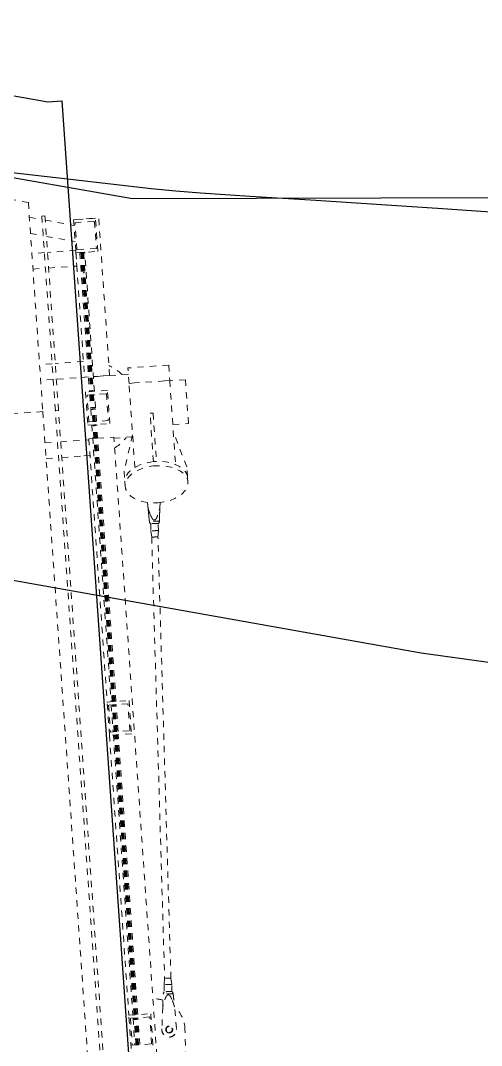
# Model space of a CAD drawing. Header units: millimetres. Extents: x 50357 to 985146, y 723188 to 1803594.
# Drawn here: x 832098.01 to 832105.35, y 820193.9 to 820210.22 of the extents above; entities that cross this region are included whole.
import ezdxf
from ezdxf.xclip import XClip

# ---------------------------------------------------------------- set-up
doc = ezdxf.new("R2010")
doc.units = ezdxf.units.MM
doc.header["$LTSCALE"] = 3
doc.header["$MEASUREMENT"] = 0
doc.linetypes.add('DASHED2', pattern=[0.375, 0.25, -0.125])
doc.linetypes.add('Member Hidden', pattern=[4.5, 2.5, -2])
doc.layers.add('00_Xref', color=7, linetype='Continuous')
doc.layers.add('UAJ-00XREF', color=7, linetype='Continuous')
for name, color, linetype, lineweight, true_color in [('A-FLOR-HRAL', 7, 'Continuous', 13, 0x6e6e6e), ('A-GENM', 7, 'Continuous', 13, 0x6e6e6e), ('A-MASS', 7, 'Continuous', 13, 0x6e6e6e), ('ADS280__', 7, 'Continuous', 13, 0x6e6e6e), ('ADS280_B', 7, 'Member Hidden', 13, 0x6e6e6e), ('ADS280_BSteel', 7, 'Continuous', 13, 0x6e6e6e)]:
    doc.layers.add(name, color=color, linetype=linetype, lineweight=lineweight, true_color=true_color)
doc.layers.add('x-baseplan$0$AR-ROAD_AR_BS_MI_', color=7, linetype='Continuous', true_color=0x6d6d6d)

# ---------------------------------------------------------------- blocks, each defined once
blk = doc.blocks.new('x-baseplan')
blk.add_lwpolyline([(834550.55, 818213.81), (834557.171, 818119.106), (834549.739, 818118.586), (834547.98, 818143.75), (834547.581, 818143.722), (834547.541, 818144.296), (834539.964, 818143.766), (834540.021, 818142.96), (834532.454, 818142.451), (834523.973, 818144.32), (834526.254, 818154.672), (834539.411, 818151.675), (834539.646, 818148.322), (834547.222, 818148.851), (834547.183, 818149.408), (834547.582, 818149.436), (834542.996, 818215.041), (834543.221, 818215.057), (834550.326, 818213.794), (834550.55, 818213.81)])
at = {"layer": 'x-baseplan$0$AR-ROAD_AR_BS_MI_', "flags": 128}
blk.add_lwpolyline([(834506.84, 818269.481, 0.360963), (834521.641, 818221.911, 0.100934), (834541.721, 818214.002), (834551.671, 818212.252), (834592.861, 818212.383), (834617.661, 818213.134), (834813.071, 818216.608), (834883.041, 818221.15, 0.392146)], format="xyb", dxfattribs=at)
blk.add_lwpolyline([(834538.924, 818208.441), (834547.617, 818206.556), (834556.27, 818205.017), (834564.975, 818203.815), (834573.721, 818202.952), (834585.23, 818202.54), (834596.745, 818202.447)], dxfattribs=at)
at = {"layer": 'x-baseplan$0$AR-ROAD_AR_BS_MI_'}
blk.add_open_spline([(834888.665, 818328.071), (834888.665, 818328.071), (834888.38, 818295.02), (834888.087, 818261.082), (834887.794, 818227.143), (834887.768, 818226.21), (834887.39, 818225.246), (834886.994, 818224.237), (834886.615, 818223.274), (834886.556, 818223.201), (834885.661, 818222.604), (834884.725, 818221.98), (834883.83, 818221.383), (834883.597, 818221.343), (834873.619, 818220.652), (834860.549, 818219.749), (834847.672, 818218.854), (834832.738, 818217.866), (834820.676, 818217.062), (834808.614, 818216.262), (834808.202, 818216.253), (834798.216, 818216.563), (834787.806, 818216.885), (834777.587, 818217.202), (834777.095, 818217.207), (834775.314, 818216.982), (834773.484, 818216.75), (834771.722, 818216.527), (834771.671, 818216.57), (834771.645, 818217.373), (834771.618, 818218.224), (834771.592, 818219.026), (834771.541, 818219.077), (834771.155, 818219.095), (834770.77, 818219.102), (834770.242, 818219.14), (834766.915, 818218.612), (834763.588, 818218.125), (834759.897, 818217.561), (834759.344, 818217.483), (834757.063, 818217.045), (834755.223, 818216.701), (834753.383, 818216.352), (834752.97, 818216.312), (834747.801, 818215.981), (834742.492, 818215.641), (834737.491, 818215.32), (834737.081, 818215.324), (834727.346, 818215.757), (834717.058, 818216.215), (834707.041, 818216.661), (834706.366, 818216.703), (834702.632, 818217.245), (834698.893, 818217.768), (834694.285, 818218.463), (834693.274, 818218.558), (834689.609, 818219.485), (834686.87, 818220.14), (834684.135, 818220.815), (834684.075, 818220.779), (834683.571, 818218.816), (834683.055, 818216.803), (834682.551, 818214.841), (834682.49, 818214.793), (834674.562, 818214.657), (834653.522, 818214.345), (834632.075, 818214.063), (834618.507, 818213.88), (834618.047, 818213.825), (834618.027, 818213.647), (834618.002, 818213.422), (834617.983, 818213.244), (834617.817, 818213.191), (834613.223, 818213.048), (834605.566, 818212.815), (834598.069, 818212.566), (834593.334, 818212.437), (834591.662, 818212.338), (834586.267, 818212.362), (834582.168, 818212.427), (834578.069, 818212.459), (834577.53, 818212.45), (834575.782, 818212.323), (834573.51, 818212.164), (834571.4, 818211.994), (834569.297, 818211.947), (834567.195, 818211.894), (834565.093, 818211.823), (834563.026, 818211.871), (834561.099, 818211.904), (834559.171, 818211.941), (834558.436, 818211.972), (834556.687, 818212.086), (834554.415, 818212.242), (834552.49, 818212.355), (834550.255, 818212.614), (834548.339, 818212.823), (834546.423, 818213.039), (834546.04, 818213.101), (834544.327, 818213.474), (834542.112, 818213.97), (834540.07, 818214.394), (834537.988, 818214.984), (834536.233, 818215.466), (834534.481, 818215.955), (834534.184, 818216.056), (834531.88, 818217.03), (834529.565, 818217.988), (834526.791, 818219.191), (834526.152, 818219.404), (834524.108, 818220.67), (834522.537, 818221.602), (834520.974, 818222.551), (834520.779, 818222.699), (834518.57, 818224.615), (834516.299, 818226.586), (834514.142, 818228.457), (834514.033, 818228.577), (834512.459, 818230.826), (834510.831, 818233.151), (834509.249, 818235.41), (834509.156, 818235.58), (834507.941, 818238.422), (834506.7, 818241.322), (834505.501, 818244.127), (834505.467, 818244.262), (834505.023, 818248.141), (834504.568, 818252.11), (834504.123, 818256), (834504.123, 818256.155), (834504.547, 818258.998), (834504.99, 818261.967), (834505.424, 818264.87), (834505.472, 818265.078), (834506.065, 818266.745), (834506.737, 818268.636), (834507.383, 818270.446), (834507.715, 818271.283), (834510.808, 818278.816), (834513.922, 818286.342), (834518.059, 818296.292), (834527.719, 818319.825), (834537.437, 818343.334), (834549.605, 818372.978), (834553.978, 818383.502), (834558.355, 818394.025), (834561.147, 818400.862), (834563.364, 818406.319), (834570.454, 818423.487), (834576.15, 818437.214), (834581.853, 818450.939), (834588.294, 818466.578), (834593.902, 818480.205), (834600.857, 818497.086), (834602.215, 818500.337), (834615.375, 818532.025), (834628.728, 818564.165), (834642.079, 818596.307), (834643.969, 818600.826), (834646.951, 818607.735), (834649.987, 818614.77), (834652.672, 818620.994), (834652.773, 818621.187), (834655.258, 818624.795), (834657.826, 818628.523), (834660.348, 818632.184), (834660.457, 818632.369), (834661.199, 818634.176), (834662.013, 818636.156), (834662.8, 818638.072), (834662.826, 818638.265), (834662.722, 818638.314), (834662.612, 818638.352), (834662.485, 818638.469), (834662.384, 818638.563), (834662.265, 818638.651), (834662.23, 818638.816), (834662.166, 818638.938), (834662.169, 818639.21), (834662.236, 818639.352), (834662.282, 818639.57), (834662.607, 818640.197), (834664.306, 818643.537), (834666.001, 818646.804), (834667.621, 818649.982), (834668.743, 818652.084), (834672.427, 818657.406), (834679.254, 818662.863), (834689.317, 818666.078), (834699.261, 818666.012), (834703.972, 818665), (834706.284, 818664.244), (834706.384, 818664.213), (834720.683, 818659.508), (834735.203, 818654.754), (834749.718, 818649.989), (834750.461, 818649.77), (834764.354, 818646.01), (834778.541, 818642.17), (834792.296, 818638.447), (834793.076, 818638.264), (834813.719, 818633.833), (834837.116, 818628.811), (834860.028, 818623.892), (834862.946, 818623.255), (834864.322, 818622.869), (834865.695, 818622.47), (834867.678, 818621.931), (834869.374, 818621.313), (834878.22, 818618.199), (834886.398, 818615.294), (834893.624, 818612.736), (834893.738, 818612.666), (834894.704, 818611.309), (834895.698, 818609.913), (834896.664, 818608.556), (834896.693, 818608.409), (834896.751, 818599.577), (834896.814, 818590.171), (834896.875, 818580.871), (834896.869, 818579.936), (834896.602, 818569.404), (834896.326, 818558.873), (834896.035, 818547.201), (834895.704, 818538.637), (834895.252, 818528.309), (834894.882, 818519.481), (834894.772, 818517.107), (834894.516, 818512.753), (834894.245, 818508.4), (834893.339, 818492.105), (834892.641, 818479.555), (834891.803, 818465.259), (834891.631, 818462.137), (834891.44, 818459.015), (834891.361, 818456.639), (834890.857, 818443.354), (834890.355, 818429.221), (834889.889, 818416.087), (834889.848, 818414.409), (834889.557, 818393.819), (834889.256, 818373.229), (834889.006, 818353.471), (834889.006, 818353.471), (834888.955, 818349.443), (834888.882, 818342.729), (834888.771, 818336.016), (834888.758, 818331.576), (834888.714, 818329.823), (834888.665, 818328.071)], degree=3, knots=[0, 0, 0, 0, 0.033626, 0.067252, 0.069059, 0.069059, 0.069159, 0.071165, 0.071265, 0.071265, 0.071365, 0.073454, 0.073554, 0.073554, 0.073946, 0.093905, 0.100212, 0.100212, 0.124359, 0.12481, 0.12481, 0.125198, 0.145138, 0.146001, 0.146001, 0.14614, 0.149655, 0.149755, 0.149755, 0.149855, 0.151388, 0.151488, 0.151488, 0.151588, 0.152273, 0.152273, 0.152659, 0.159122, 0.159122, 0.160257, 0.160257, 0.163847, 0.164067, 0.164067, 0.164693, 0.174606, 0.174891, 0.174891, 0.175442, 0.194717, 0.195845, 0.195845, 0.196093, 0.203524, 0.203524, 0.20558, 0.20558, 0.211212, 0.211312, 0.211312, 0.211412, 0.215437, 0.215537, 0.215537, 0.215637, 0.23167, 0.258354, 0.25928, 0.25928, 0.25938, 0.259643, 0.259743, 0.259743, 0.260069, 0.269095, 0.27533, 0.27533, 0.278736, 0.278736, 0.286307, 0.287076, 0.287076, 0.287405, 0.290642, 0.291712, 0.291712, 0.294921, 0.295991, 0.295991, 0.299128, 0.299913, 0.299913, 0.300626, 0.303478, 0.304548, 0.304548, 0.308056, 0.30847, 0.30847, 0.308847, 0.312039, 0.313089, 0.313089, 0.316441, 0.316791, 0.316791, 0.31708, 0.321883, 0.321883, 0.32324, 0.32324, 0.32677, 0.326959, 0.326959, 0.32727, 0.332908, 0.333079, 0.333079, 0.333241, 0.338666, 0.338853, 0.338853, 0.339061, 0.345144, 0.34527, 0.34527, 0.345429, 0.353216, 0.353397, 0.353397, 0.353533, 0.359245, 0.359506, 0.359506, 0.359681, 0.363106, 0.36359, 0.36359, 0.364938, 0.380162, 0.380162, 0.386865, 0.431922, 0.431922, 0.452068, 0.455112, 0.455112, 0.467096, 0.467096, 0.492906, 0.497337, 0.497337, 0.527321, 0.527321, 0.534488, 0.534488, 0.597137, 0.605306, 0.605306, 0.607105, 0.620617, 0.620897, 0.620897, 0.621063, 0.629811, 0.630109, 0.630109, 0.63025, 0.634084, 0.634464, 0.634464, 0.634564, 0.634698, 0.634698, 0.634914, 0.634986, 0.634986, 0.63525, 0.63525, 0.635553, 0.635553, 0.635699, 0.63699, 0.643184, 0.643184, 0.644248, 0.64803, 0.656298, 0.663294, 0.669382, 0.674106, 0.674106, 0.67432, 0.67432, 0.704737, 0.705406, 0.705406, 0.706314, 0.734691, 0.735311, 0.735311, 0.736322, 0.778271, 0.784004, 0.784004, 0.784347, 0.786914, 0.786914, 0.788526, 0.790585, 0.805999, 0.806183, 0.806183, 0.806283, 0.809571, 0.809671, 0.809671, 0.80989, 0.827641, 0.828812, 0.828812, 0.829545, 0.850248, 0.850248, 0.853304, 0.867687, 0.871282, 0.871282, 0.872523, 0.880156, 0.880156, 0.905731, 0.905731, 0.909295, 0.912095, 0.912095, 0.914131, 0.939148, 0.940871, 0.940871, 0.942563, 0.982771, 0.982771, 0.982771, 0.982771, 0.990968, 0.996432, 0.996432, 1, 1, 1, 1], dxfattribs=at)
blk = doc.blocks.new('Railing - End-Caps_0070CER10-01A-V2-BRIDGE DECK LEVEL')
at = {"layer": 'A-FLOR-HRAL'}
for p, q in [((-39, 0), (-37, 0)), ((-37, 0), (-19, 0)), ((19, 0), (37, 0)), ((37, 0), (40, 0)), ((-37, -2), (-39, -2)), ((37, -2), (-37, -2)), ((40, -2), (37, -2))]:
    blk.add_line(p, q, dxfattribs=at)
blk = doc.blocks.new('Railing - Sabco_Joint-V3-BRIDGE DECK LEVEL')
at = {"layer": 'A-FLOR-HRAL'}
for p, q in [((-9, 1), (-8, 1)), ((-9, 1), (-9, 0)), ((-8, 1), (-2, 1)), ((-8, 0), (-8, 1)), ((-1, 0), (-1, 1)), ((1, 1), (8, 1)), ((1, 1), (1, 0)), ((8, 1), (9, 1)), ((8, 1), (8, 0)), ((9, 1), (9, 0)), ((-8, 0), (-9, 0)), ((-2, 0), (-8, 0)), ((8, 0), (1, 0)), ((9, 0), (8, 0))]:
    blk.add_line(p, q, dxfattribs=at)
blk = doc.blocks.new('A')
at = {"layer": 'A-FLOR-HRAL', "color": 8, "linetype": 'DASHED2', "ltscale": 5}
for p, q in [((834550252, 818211980), (834550202, 818211976)), ((834550202, 818211976), (834550419, 818208879)), ((834550252, 818211980), (834550469, 818208882)), ((834550807, 818211395), (834550962, 818209182)), ((834550807, 818211395), (834550810, 818211395)), ((834550810, 818211395), (834550828, 818211396)), ((834550826, 818211396), (834550828, 818211396)), ((834550826, 818211396), (834550981, 818209183)), ((834550828, 818211396), (834550836, 818211397)), ((834550828, 818211396), (834550983, 818209184)), ((834550836, 818211397), (834550838, 818211397)), ((834550836, 818211397), (834550991, 818209184)), ((834550838, 818211397), (834550839, 818211397)), ((834550838, 818211397), (834550992, 818209184)), ((834550839, 818211397), (834550845, 818211397)), ((834550839, 818211397), (834550993, 818209184)), ((834550845, 818211397), (834550848, 818211398)), ((834550845, 818211397), (834551000, 818209185)), ((834550845, 818211397), (834551000, 818209185)), ((834550848, 818211398), (834550854, 818211398)), ((834550848, 818211398), (834551003, 818209185)), ((834550848, 818211398), (834551003, 818209185)), ((834550854, 818211398), (834550855, 818211398)), ((834550854, 818211398), (834551009, 818209185)), ((834550855, 818211398), (834550857, 818211398)), ((834550855, 818211398), (834551010, 818209185)), ((834550857, 818211398), (834550864, 818211399)), ((834550857, 818211398), (834551011, 818209186)), ((834550864, 818211399), (834550867, 818211399)), ((834550864, 818211399), (834551019, 818209186)), ((834550865, 818211399), (834550883, 818211400)), ((834550867, 818211399), (834551021, 818209186)), ((834550883, 818211400), (834550886, 818211400)), ((834551040, 818209188), (834550886, 818211400)), ((834550965, 818209132), (834550980, 818208922)), ((834550984, 818209134), (834550999, 818208923)), ((834550987, 818209134), (834551001, 818208923)), ((834550994, 818209134), (834551009, 818208924)), ((834550996, 818209134), (834551010, 818208924)), ((834550997, 818209134), (834551011, 818208924)), ((834551003, 818209135), (834551018, 818208924)), ((834551003, 818209135), (834551018, 818208924)), ((834551006, 818209135), (834551021, 818208925)), ((834551006, 818209135), (834551021, 818208925)), ((834551012, 818209135), (834551027, 818208925)), ((834551013, 818209136), (834551028, 818208925)), ((834551015, 818209136), (834551029, 818208925)), ((834551022, 818209136), (834551037, 818208926)), ((834551025, 818209136), (834551039, 818208926)), ((834551059, 818208927), (834551044, 818209138)), ((834553063, 818171765), (834550468, 818208888)), ((834550982, 818208922), (834550980, 818208922)), ((834550981, 818208900), (834550995, 818208703)), ((834551001, 818208923), (834550982, 818208922)), ((834550984, 818208900), (834551002, 818208901)), ((834551001, 818208923), (834550999, 818208923)), ((834551009, 818208924), (834551001, 818208923)), ((834551014, 818208705), (834551001, 818208901)), ((834551003, 818208901), (834551011, 818208902)), ((834551017, 818208705), (834551003, 818208901)), ((834551010, 818208924), (834551009, 818208924)), ((834551011, 818208924), (834551010, 818208924)), ((834551018, 818208924), (834551011, 818208924)), ((834551024, 818208705), (834551011, 818208902)), ((834551012, 818208902), (834551013, 818208902)), ((834551026, 818208705), (834551012, 818208902)), ((834551013, 818208902), (834551019, 818208903)), ((834551027, 818208705), (834551013, 818208902)), ((834551021, 818208925), (834551018, 818208924)), ((834551019, 818208903), (834551020, 818208903)), ((834551033, 818208706), (834551019, 818208903)), ((834551020, 818208903), (834551021, 818208903)), ((834551034, 818208706), (834551020, 818208903)), ((834551027, 818208925), (834551021, 818208925)), ((834551021, 818208903), (834551022, 818208903)), ((834551035, 818208706), (834551021, 818208903)), ((834551022, 818208903), (834551028, 818208903)), ((834551036, 818208706), (834551022, 818208903)), ((834551028, 818208925), (834551027, 818208925)), ((834551029, 818208925), (834551028, 818208925)), ((834551028, 818208903), (834551029, 818208903)), ((834551042, 818208707), (834551028, 818208903)), ((834551037, 818208926), (834551029, 818208925)), ((834551043, 818208707), (834551029, 818208903)), ((834551031, 818208903), (834551039, 818208904)), ((834551045, 818208707), (834551031, 818208903)), ((834551039, 818208926), (834551037, 818208926)), ((834551056, 818208927), (834551038, 818208926)), ((834551039, 818208904), (834551058, 818208905)), ((834551052, 818208707), (834551039, 818208904)), ((834551055, 818208707), (834551041, 818208904)), ((834551059, 818208927), (834551056, 818208927)), ((834551074, 818208709), (834551060, 818208905)), ((834553014, 818171762), (834550418, 818208885)), ((834550469, 818208882), (834550419, 818208879)), ((834550999, 818208653), (834551307, 818204244)), ((834551326, 818204245), (834551018, 818208655)), ((834551328, 818204246), (834551020, 818208655)), ((834551336, 818204246), (834551028, 818208655)), ((834551337, 818204246), (834551029, 818208655)), ((834551338, 818204246), (834551030, 818208656)), ((834551345, 818204247), (834551036, 818208656)), ((834551346, 818204247), (834551037, 818208656)), ((834551347, 818204247), (834551038, 818208656)), ((834551348, 818204247), (834551039, 818208656)), ((834551354, 818204247), (834551046, 818208657)), ((834551355, 818204247), (834551047, 818208657)), ((834551356, 818204248), (834551048, 818208657)), ((834551364, 818204248), (834551056, 818208657)), ((834551366, 818204248), (834551058, 818208658)), ((834551386, 818204250), (834551077, 818208659)), ((834551310, 818204194), (834551340, 818203765)), ((834551359, 818203767), (834551329, 818204196)), ((834551362, 818203767), (834551332, 818204196)), ((834551369, 818203767), (834551340, 818204196)), ((834551371, 818203767), (834551341, 818204196)), ((834551372, 818203767), (834551342, 818204196)), ((834551378, 818203768), (834551348, 818204197)), ((834551379, 818203768), (834551349, 818204197)), ((834551380, 818203768), (834551350, 818204197)), ((834551381, 818203768), (834551351, 818204197)), ((834551387, 818203769), (834551357, 818204198)), ((834551388, 818203769), (834551358, 818204198)), ((834551390, 818203769), (834551360, 818204198)), ((834551398, 818203769), (834551368, 818204198)), ((834551400, 818203769), (834551370, 818204198)), ((834551419, 818203771), (834551389, 818204200)), ((834551344, 818203715), (834551656, 818199256)), ((834551675, 818199258), (834551363, 818203717)), ((834551677, 818199261), (834551365, 818203717)), ((834551685, 818199261), (834551373, 818203717)), ((834551686, 818199261), (834551374, 818203718)), ((834551687, 818199261), (834551375, 818203718)), ((834551693, 818199261), (834551382, 818203718)), ((834551694, 818199261), (834551383, 818203718)), ((834551695, 818199261), (834551384, 818203718)), ((834551696, 818199261), (834551385, 818203718)), ((834551703, 818199261), (834551391, 818203719)), ((834551704, 818199261), (834551392, 818203719)), ((834551705, 818199261), (834551393, 818203719)), ((834551713, 818199261), (834551401, 818203719)), ((834551715, 818199261), (834551403, 818203720)), ((834551734, 818199262), (834551422, 818203721)), ((834551659, 818199206), (834551689, 818198777)), ((834551708, 818198779), (834551678, 818199208)), ((834551710, 818198779), (834551680, 818199208)), ((834551718, 818198779), (834551688, 818199208)), ((834551720, 818198780), (834551690, 818199209)), ((834551721, 818198780), (834551691, 818199209)), ((834551727, 818198780), (834551697, 818199209)), ((834551728, 818198780), (834551698, 818199209)), ((834551729, 818198780), (834551699, 818199209)), ((834551730, 818198780), (834551700, 818199209)), ((834551736, 818198781), (834551706, 818199210)), ((834551737, 818198781), (834551707, 818199210)), ((834551739, 818198781), (834551709, 818199210)), ((834551746, 818198781), (834551716, 818199210)), ((834551749, 818198782), (834551719, 818199211)), ((834551768, 818198783), (834551738, 818199212))]:
    blk.add_line(p, q, dxfattribs=at)
at = {"layer": 'A-FLOR-HRAL', "color": 8, "linetype": 'DASHED2', "ltscale": 5, "flags": 128}
for points in [[(834550981, 818208900), (834550982, 818208900), (834550982, 818208900), (834550982, 818208900), (834550983, 818208900), (834550983, 818208900), (834550984, 818208900)], [(834551001, 818208901), (834551001, 818208901), (834551001, 818208901), (834551001, 818208901), (834551002, 818208901), (834551002, 818208901), (834551003, 818208901)], [(834551011, 818208902), (834551011, 818208902), (834551011, 818208902), (834551011, 818208902), (834551012, 818208902), (834551012, 818208902), (834551012, 818208902), (834551012, 818208902)], [(834551029, 818208903), (834551030, 818208903), (834551030, 818208903), (834551030, 818208903), (834551030, 818208903), (834551030, 818208903), (834551031, 818208903), (834551031, 818208903)], [(834551039, 818208904), (834551039, 818208904), (834551040, 818208904), (834551040, 818208904), (834551041, 818208904), (834551041, 818208904), (834551041, 818208904)], [(834551058, 818208905), (834551058, 818208905), (834551059, 818208905), (834551059, 818208905), (834551060, 818208905), (834551060, 818208905), (834551060, 818208905)]]:
    blk.add_lwpolyline(points, dxfattribs=at)
at = {"layer": 'A-GENM', "color": 8, "linetype": 'DASHED2', "ltscale": 5}
for p, q in [((834550367, 818209627), (834550167, 818209613)), ((834550866, 818209662), (834550417, 818209630)), ((834550866, 818209662), (834550768, 818209655)), ((834552223, 818209606), (834551574, 818209561)), ((834551591, 818209315), (834551574, 818209560)), ((834552223, 818209605), (834552240, 818209360)), ((834551676, 818209321), (834551591, 818209315)), ((834551685, 818207977), (834551591, 818209315)), ((834552155, 818209354), (834551676, 818209321)), ((834552240, 818209360), (834552155, 818209354)), ((834552240, 818209360), (834552333, 818208021)), ((834551926, 818208838), (834551975, 818208841)), ((834551979, 818208069), (834551926, 818208838)), ((834551975, 818208841), (834552029, 818208072)), ((834551649, 818208493), (834551514, 818207917)), ((834552511, 818207987), (834552297, 818208539)), ((834550272, 818208116), (834550471, 818208130)), ((834550521, 818208134), (834550970, 818208165)), ((834550872, 818208158), (834550970, 818208165)), ((834552004, 818208070), (834551979, 818208069)), ((834552029, 818208072), (834552004, 818208070)), ((834551514, 818207917), (834551525, 818207756)), ((834551979, 818208068), (834551979, 818208069)), ((834552523, 818207826), (834552511, 818207987)), ((834551525, 818207756), (834551526, 818207756)), ((834551526, 818207741), (834551525, 818207756)), ((834552522, 818207826), (834552523, 818207826)), ((834552523, 818207826), (834552524, 818207811)), ((834552528, 818207743), (834552524, 818207811)), ((834552524, 818207811), (834552525, 818207796)), ((834551526, 818207741), (834551531, 818207673)), ((834551527, 818207727), (834551526, 818207741)), ((834551897, 818207314), (834551886, 818207419)), ((834551887, 818207419), (834551896, 818207323)), ((834552083, 818207328), (834552086, 818207418)), ((834552087, 818207418), (834552083, 818207320)), ((834551917, 818207105), (834551934, 818207079)), ((834552060, 818207082), (834552075, 818207110)), ((834551937, 818207079), (834551940, 818206964)), ((834551940, 818206964), (834551953, 818206864)), ((834552053, 818206867), (834552060, 818206968)), ((834552060, 818206968), (834552057, 818207082)), ((834552162, 818199839), (834552155, 818199738)), ((834552275, 818199742), (834552262, 818199842)), ((834552155, 818199624), (834552140, 818199596)), ((834552155, 818199738), (834552158, 818199624)), ((834552278, 818199627), (834552275, 818199742)), ((834552298, 818199601), (834552281, 818199627)), ((834552132, 818199386), (834552119, 818199037)), ((834552352, 818199044), (834552319, 818199392)), ((834552118, 818199021), (834552118, 818199019)), ((834552118, 818199015), (834552118, 818199013)), ((834552181, 818199023), (834552181, 818199023)), ((834552181, 818199014), (834552181, 818199014)), ((834552191, 818199023), (834552191, 818199015)), ((834552281, 818199018), (834552281, 818199025)), ((834552291, 818199026), (834552291, 818199026)), ((834552291, 818199017), (834552291, 818199018)), ((834552354, 818199026), (834552354, 818199028)), ((834552354, 818199020), (834552354, 818199022)), ((834552624, 818194372), (834552486, 818199030))]:
    blk.add_line(p, q, dxfattribs=at)
for start, end in [(45.8961, 65.1987), (302.7987, 322.0963)]:
    blk.add_arc((834550957, 818208916), 750, start, end, dxfattribs=at)
for centre, major_axis, ratio, start_param, end_param in [((834552025, 818207776), (-499, -35), 0.589594, 4.712389, 4.76241), ((834552025, 818207776), (-499, -35), 0.589594, 4.662368, 4.712389), ((834552025, 818207776), (-499, -35), 0.589594, 3.191614, 4.662368), ((834552030, 818207708), (-499, -35), 0.589594, 4.712389, 7.853982), ((834552025, 818207776), (-499, -35), 0.589594, 4.76241, 6.233164), ((834552030, 818207708), (-499, -35), 0.589594, 1.570796, 4.712389), ((834552025, 818207776), (-499, -35), 0.589594, 6.233164, 6.283185), ((834552025, 818207776), (-499, -35), 0.589594, 3.141593, 3.191614), ((834552025, 818207776), (-499, -35), 0.589594, 3.121004, 3.141593), ((834552025, 818207776), (-499, -35), 0.589594, 0, 0.020589), ((834551996, 818207118), (-84.9, -2.5), 0.047623, 3.501026, 5.923752), ((834551997, 818207081), (-63.3, -1.9), 0.047623, 3.141593, 6.283185), ((834551997, 818207081), (-63.3, -1.9), 0.047623, 0.02753, 0.261799), ((834551997, 818207081), (-60, -1.8), 0.047623, 3.141593, 6.283185), ((834552000, 818206966), (-60, -1.8), 0.047623, 3.141593, 6.283185), ((834551997, 818207081), (-63.3, -1.9), 0.047623, 2.879793, 3.114063), ((834552212, 818199840), (-50, -1.5), 0.047623, 5.877011, 6.283185), ((834552212, 818199840), (-50, -1.5), 0.047623, 5.420696, 5.808953), ((834552212, 818199840), (-50, -1.5), 0.047623, 4.977429, 5.344212), ((834552212, 818199840), (-50, -1.5), 0.047623, 4.48799, 4.936788), ((834552212, 818199840), (-50, -1.5), 0.047623, 4.080566, 4.447374), ((834552212, 818199840), (-50, -1.5), 0.047623, 3.615825, 4.004082), ((834552212, 818199840), (-50, -1.5), 0.047623, 3.171495, 3.547767), ((834552212, 818199840), (-50, -1.5), 0.047623, 3.141593, 3.14636), ((834552219, 818199588), (-84.9, -2.5), 0.047623, 3.501026, 5.923752), ((834552215, 818199740), (-60, -1.8), 0.047623, 3.141593, 6.283185), ((834552218, 818199625), (-63.3, -1.9), 0.047623, 3.141593, 6.283185), ((834551986, 818199015), (-500, -15), 0.998865, 4.38385, 4.703393), ((834551986, 818199015), (-500, -15), 0.998865, 3.141593, 3.953047), ((834552236, 818199025), (-118, -4), 0.998865, 6.146423, 9.56154), ((834552236, 818199022), (-118, -4), 0.998865, 6.151225, 9.556738), ((834552236, 818199025), (-55, -1.6), 0.998865, 4.712389, 7.853982), ((834552236, 818199025), (-55, -1.6), 0.998865, 6.058786, 7.853982), ((834552236, 818199025), (-48.9, -1.5), 0.998865, 4.712389, 7.853982), ((834552236, 818199025), (-55, -1.6), 0.998865, 1.570796, 4.712389), ((834552236, 818199025), (-48.9, -1.5), 0.998865, 1.570796, 4.712389), ((834552236, 818199025), (-55, -1.6), 0.998865, 1.570796, 2.019595), ((834552236, 818199025), (-55, -1.6), 0.998865, 2.077248, 3.365992)]:
    blk.add_ellipse(centre, major_axis=major_axis, ratio=ratio, start_param=start_param, end_param=end_param, dxfattribs=at)
for points, knots in [([(834551896, 818207323), (834551899, 818207314), (834551905, 818207295), (834551915, 818207268), (834551923, 818207245), (834551930, 818207227), (834551935, 818207216), (834551939, 818207207), (834551942, 818207201), (834551944, 818207195), (834551946, 818207191), (834551948, 818207188), (834551950, 818207184), (834551952, 818207180), (834551955, 818207175), (834551958, 818207169), (834551960, 818207166), (834551961, 818207164), (834551962, 818207162), (834551963, 818207161), (834551965, 818207159), (834551967, 818207156), (834551969, 818207153), (834551972, 818207149), (834551975, 818207145), (834551978, 818207143), (834551980, 818207142), (834551982, 818207141), (834551983, 818207140), (834551985, 818207140), (834551988, 818207139), (834551992, 818207139), (834551995, 818207139), (834551999, 818207139), (834552002, 818207139), (834552005, 818207140), (834552007, 818207141), (834552009, 818207142), (834552010, 818207143), (834552012, 818207144), (834552015, 818207146), (834552018, 818207150), (834552021, 818207155), (834552023, 818207158), (834552024, 818207161), (834552026, 818207163), (834552027, 818207164), (834552028, 818207166), (834552029, 818207168), (834552031, 818207172), (834552033, 818207177), (834552036, 818207183), (834552038, 818207187), (834552039, 818207190), (834552041, 818207194), (834552043, 818207198), (834552045, 818207204), (834552047, 818207210), (834552051, 818207220), (834552055, 818207231), (834552061, 818207249), (834552068, 818207272), (834552075, 818207300), (834552080, 818207319), (834552083, 818207328)], [0, 0, 0, 0, 0.066667, 0.133333, 0.2, 0.233333, 0.266667, 0.283333, 0.3, 0.316667, 0.325, 0.333333, 0.341667, 0.35, 0.366667, 0.383333, 0.391667, 0.395833, 0.4, 0.404167, 0.408333, 0.416667, 0.425, 0.433333, 0.45, 0.458333, 0.4625, 0.466667, 0.470833, 0.475, 0.483333, 0.491667, 0.5, 0.508333, 0.516667, 0.525, 0.529167, 0.533333, 0.5375, 0.541667, 0.55, 0.566667, 0.575, 0.583333, 0.591667, 0.595833, 0.6, 0.604167, 0.608333, 0.616667, 0.633333, 0.65, 0.658333, 0.666667, 0.675, 0.683333, 0.7, 0.716667, 0.733333, 0.766667, 0.8, 0.866667, 0.933333, 1, 1, 1, 1]), ([(834551916, 818207117), (834551916, 818207124), (834551914, 818207137), (834551912, 818207158), (834551910, 818207178), (834551908, 818207199), (834551906, 818207219), (834551904, 818207247), (834551900, 818207281), (834551898, 818207309), (834551896, 818207323)], [0, 0, 0, 0, 0.1, 0.2, 0.3, 0.4, 0.5, 0.6, 0.8, 1, 1, 1, 1]), ([(834551897, 818207314), (834551898, 818207301), (834551901, 818207274), (834551904, 818207240), (834551907, 818207213), (834551909, 818207193), (834551910, 818207173), (834551912, 818207153), (834551914, 818207134), (834551916, 818207121), (834551916, 818207114)], [0, 0, 0, 0, 0.2, 0.4, 0.5, 0.6, 0.7, 0.8, 0.9, 1, 1, 1, 1]), ([(834552083, 818207328), (834552082, 818207314), (834552081, 818207287), (834552080, 818207252), (834552079, 818207224), (834552078, 818207204), (834552077, 818207183), (834552077, 818207162), (834552076, 818207142), (834552075, 818207129), (834552075, 818207122)], [0, 0, 0, 0, 0.2, 0.4, 0.5, 0.6, 0.7, 0.8, 0.9, 1, 1, 1, 1]), ([(834552075, 818207119), (834552076, 818207125), (834552076, 818207138), (834552077, 818207158), (834552078, 818207178), (834552078, 818207198), (834552079, 818207218), (834552080, 818207245), (834552082, 818207279), (834552083, 818207306), (834552083, 818207320)], [0, 0, 0, 0, 0.1, 0.2, 0.3, 0.4, 0.5, 0.6, 0.8, 1, 1, 1, 1]), ([(834551917, 818207105), (834551917, 818207105), (834551917, 818207106), (834551917, 818207107), (834551917, 818207108), (834551917, 818207110), (834551917, 818207112), (834551916, 818207115), (834551916, 818207117)], [0, 0, 0, 0, 0.166667, 0.333333, 0.5, 0.583333, 0.666667, 1, 1, 1, 1]), ([(834551916, 818207114), (834551917, 818207112), (834551917, 818207110), (834551917, 818207108), (834551917, 818207107), (834551917, 818207106), (834551917, 818207105), (834551917, 818207105), (834551917, 818207105)], [0, 0, 0, 0, 0.333333, 0.416667, 0.5, 0.666667, 0.833333, 1, 1, 1, 1]), ([(834552075, 818207122), (834552075, 818207120), (834552075, 818207117), (834552075, 818207115), (834552075, 818207113), (834552075, 818207112), (834552075, 818207110), (834552075, 818207110), (834552075, 818207110)], [0, 0, 0, 0, 0.333333, 0.416667, 0.5, 0.666667, 0.833333, 1, 1, 1, 1]), ([(834552075, 818207110), (834552075, 818207110), (834552075, 818207110), (834552075, 818207111), (834552075, 818207112), (834552075, 818207113), (834552075, 818207115), (834552075, 818207117), (834552075, 818207119)], [0, 0, 0, 0, 0.166667, 0.333333, 0.5, 0.583333, 0.666667, 1, 1, 1, 1]), ([(834552132, 818199386), (834552132, 818199400), (834552134, 818199427), (834552135, 818199461), (834552136, 818199488), (834552137, 818199508), (834552137, 818199528), (834552138, 818199548), (834552139, 818199568), (834552140, 818199581), (834552140, 818199587)], [0, 0, 0, 0, 0.2, 0.4, 0.5, 0.6, 0.7, 0.8, 0.9, 1, 1, 1, 1]), ([(834552140, 818199587), (834552140, 818199589), (834552140, 818199591), (834552140, 818199593), (834552140, 818199594), (834552140, 818199595), (834552140, 818199595)], [0, 0, 0, 0, 0.3333333, 0.4166667, 0.5, 0.6666667, 0.6666667, 0.6666667, 0.6666667]), ([(834552298, 818199600), (834552298, 818199600), (834552298, 818199599), (834552298, 818199598), (834552298, 818199596), (834552299, 818199594), (834552299, 818199592)], [0.3333333, 0.3333333, 0.3333333, 0.3333333, 0.5, 0.5833333, 0.6666667, 1, 1, 1, 1]), ([(834552299, 818199592), (834552299, 818199585), (834552301, 818199572), (834552303, 818199553), (834552305, 818199533), (834552307, 818199513), (834552309, 818199493), (834552311, 818199466), (834552315, 818199432), (834552317, 818199405), (834552319, 818199392)], [0, 0, 0, 0, 0.1, 0.2, 0.3, 0.4, 0.5, 0.6, 0.8, 1, 1, 1, 1]), ([(834552319, 818199392), (834552316, 818199401), (834552309, 818199419), (834552300, 818199446), (834552292, 818199469), (834552285, 818199487), (834552280, 818199498), (834552276, 818199507), (834552273, 818199514), (834552271, 818199519), (834552268, 818199524), (834552267, 818199527), (834552265, 818199530), (834552263, 818199534), (834552260, 818199540), (834552257, 818199545), (834552255, 818199549), (834552254, 818199551), (834552253, 818199552), (834552252, 818199554), (834552250, 818199556), (834552248, 818199558), (834552246, 818199561), (834552243, 818199565), (834552240, 818199569), (834552237, 818199572), (834552235, 818199573), (834552233, 818199574), (834552232, 818199574), (834552230, 818199575), (834552227, 818199575), (834552223, 818199576), (834552220, 818199576), (834552216, 818199576), (834552212, 818199575), (834552210, 818199574), (834552208, 818199573), (834552206, 818199573), (834552205, 818199572), (834552203, 818199571), (834552200, 818199568), (834552197, 818199564), (834552194, 818199560), (834552192, 818199557), (834552190, 818199554), (834552189, 818199552), (834552188, 818199550), (834552187, 818199549), (834552186, 818199547), (834552184, 818199543), (834552181, 818199537), (834552179, 818199532), (834552177, 818199527), (834552175, 818199524), (834552174, 818199521), (834552172, 818199516), (834552170, 818199511), (834552167, 818199504), (834552164, 818199495), (834552160, 818199483), (834552154, 818199465), (834552147, 818199442), (834552139, 818199414), (834552134, 818199395), (834552132, 818199386)], [0, 0, 0, 0, 0.066667, 0.133333, 0.2, 0.233333, 0.266667, 0.283333, 0.3, 0.316667, 0.325, 0.333333, 0.341667, 0.35, 0.366667, 0.383333, 0.391667, 0.395833, 0.4, 0.404167, 0.408333, 0.416667, 0.425, 0.433333, 0.45, 0.458333, 0.4625, 0.466667, 0.470833, 0.475, 0.483333, 0.491667, 0.5, 0.508333, 0.516667, 0.525, 0.529167, 0.533333, 0.5375, 0.541667, 0.55, 0.566667, 0.575, 0.583333, 0.591667, 0.595833, 0.6, 0.604167, 0.608333, 0.616667, 0.633333, 0.65, 0.658333, 0.666667, 0.675, 0.683333, 0.7, 0.716667, 0.733333, 0.766667, 0.8, 0.866667, 0.933333, 1, 1, 1, 1])]:
    blk.add_open_spline(points, degree=3, knots=knots, dxfattribs=at)
for points in [[(834552140, 818199596), (834552140, 818199596), (834552140, 818199596), (834552140, 818199596)], [(834552298, 818199601), (834552298, 818199601), (834552298, 818199601), (834552298, 818199601)]]:
    blk.add_open_spline(points, degree=3, dxfattribs=at)
at = {"layer": 'ADS280__', "color": 8, "linetype": 'DASHED2', "ltscale": 5}
for p, q in [((834549987, 818212195), (834543794, 818213314)), ((834549987, 818212195), (834550219, 818208865)), ((834544135, 818208439), (834550219, 818208865)), ((834550219, 818208865), (834549972, 818208847)), ((834550219, 818208865), (834552814, 818171755))]:
    blk.add_line(p, q, dxfattribs=at)
at = {"layer": 'ADS280_B', "color": 8, "linetype": 'DASHED2', "ltscale": 5}
for p, q in [((834550708, 818211921), (834551107, 818211949)), ((834551057, 818211945), (834550708, 818211921)), ((834550708, 818211921), (834550745, 818211392)), ((834550731, 818211873), (834551040, 818211894)), ((834550761, 818211444), (834550731, 818211873)), ((834551040, 818211894), (834551070, 818211465)), ((834551094, 818211417), (834551057, 818211945)), ((834551282, 818209440), (834551107, 818211949)), ((834550243, 818211397), (834550043, 818211383)), ((834550742, 818211432), (834550293, 818211401)), ((834550742, 818211432), (834550759, 818211183)), ((834550745, 818211392), (834551094, 818211417)), ((834550745, 818211392), (834550883, 818209412)), ((834551070, 818211465), (834550761, 818211444)), ((834550310, 818211151), (834550759, 818211183)), ((834550061, 818211134), (834550260, 818211148)), ((834550384, 818209377), (834550185, 818209363)), ((834550947, 818209417), (834550434, 818209381)), ((834550947, 818209417), (834550883, 818209412)), ((834551581, 818209461), (834551022, 818209422)), ((834551282, 818209440), (834551022, 818209422)), ((834552489, 818209374), (834552240, 818209357)), ((834552489, 818209374), (834552538, 818208676)), ((834552289, 818208658), (834552538, 818208676)), ((834550504, 818208383), (834550953, 818208415)), ((834551352, 818208442), (834551642, 818208463)), ((834550254, 818208366), (834550454, 818208380)), ((834551953, 818206864), (834552162, 818199839)), ((834552262, 818199842), (834552053, 818206867))]:
    blk.add_line(p, q, dxfattribs=at)
for centre, start_param, end_param in [((834552003, 818206866), 5.851221, 6.283185), ((834552003, 818206866), 5.392106, 5.759587), ((834552003, 818206866), 4.974188, 5.345361), ((834552003, 818206866), 4.519755, 4.937478), ((834552003, 818206866), 4.079417, 4.45059), ((834552003, 818206866), 3.665191, 4.032707), ((834552003, 818206866), 3.141593, 3.403392), ((834552212, 818199840), 3.141593, 6.283185)]:
    blk.add_ellipse(centre, major_axis=(-50, -1.5), ratio=0.047623, start_param=start_param, end_param=end_param, dxfattribs=at)
at = {"layer": 'ADS280_BSteel', "color": 8, "linetype": 'DASHED2', "ltscale": 5}
for p, q in [((834550003, 818211959), (834550206, 818211922)), ((834550257, 818211913), (834550714, 818211830)), ((834550021, 818211702), (834550224, 818211665)), ((834550275, 818211655), (834550732, 818211572)), ((834551249, 818209202), (834550899, 818209178)), ((834550899, 818209178), (834550936, 818208649)), ((834550923, 818209129), (834551232, 818209151)), ((834550953, 818208700), (834550923, 818209129)), ((834551232, 818209151), (834551262, 818208722)), ((834551285, 818208673), (834551249, 818209202)), ((834550936, 818208649), (834551285, 818208673)), ((834551262, 818208722), (834550953, 818208700)), ((834550952, 818208430), (834551015, 818208434)), ((834550952, 818208430), (834551245, 818204240)), ((834551091, 818208440), (834551351, 818208458)), ((834552346, 818194220), (834551351, 818208458)), ((834551245, 818204240), (834551594, 818204264)), ((834551282, 818203711), (834551245, 818204240)), ((834551577, 818204213), (834551268, 818204191)), ((834551268, 818204191), (834551298, 818203762)), ((834551607, 818203784), (834551577, 818204213)), ((834551594, 818204264), (834551631, 818203735)), ((834551631, 818203735), (834551282, 818203711)), ((834551282, 818203711), (834551593, 818199252)), ((834551298, 818203762), (834551607, 818203784)), ((834551593, 818199252), (834551942, 818199276)), ((834551942, 818199276), (834551979, 818198748)), ((834551630, 818198723), (834551593, 818199252)), ((834551926, 818199225), (834551617, 818199203)), ((834551617, 818199203), (834551647, 818198774)), ((834551956, 818198796), (834551926, 818199225)), ((834551647, 818198774), (834551956, 818198796))]:
    blk.add_line(p, q, dxfattribs=at)
at = {"color": 8, "linetype": 'DASHED2', "extrusion": (0, 0, -1), "zscale": -1, "rotation": 176.0012948639944}
for name, p in [('Railing - End-Caps_0070CER10-01A-V2-BRIDGE DECK LEVEL', (-834550846, 818211397)), ('Railing - Sabco_Joint-V3-BRIDGE DECK LEVEL', (-834550869, 818211078)), ('Railing - Sabco_Joint-V3-BRIDGE DECK LEVEL', (-834550936, 818210122))]:
    blk.add_blockref(name, p, dxfattribs=at)
blk = doc.blocks.new('3A35X-MAGP-P-LD-00-0')
at = {"layer": 'A-MASS', "color": 8, "lineweight": -3}
blk.add_blockref('A', (0, 0), dxfattribs=at)

msp = doc.modelspace()

# ---------------------------------------------------------------- block references
at = {"layer": '00_Xref'}
ref = msp.add_blockref('x-baseplan', (-2451.8823, 1995.1308), dxfattribs=at)
XClip(ref).set_block_clipping_path([(834202.5721001658, 818417.7772892595), (834906.8000387838, 818467.0082229956), (834956.1800785905, 817760.6473843332), (834251.9521399725, 817711.4164505971)])

# ---------------------------------------------------------------- next in the draw order: block references
at = {"layer": 'UAJ-00XREF', "ltscale": 0.5, "xscale": 0.0009999999999999998, "yscale": 0.0009999999999999998, "zscale": 0.0009999999999999998, "rotation": 359.9752874263863}
msp.add_blockref('3A35X-MAGP-P-LD-00-0', (-2804.6854, 2355.157, -0.0001), dxfattribs=at)

doc.saveas('drawing.dxf')
